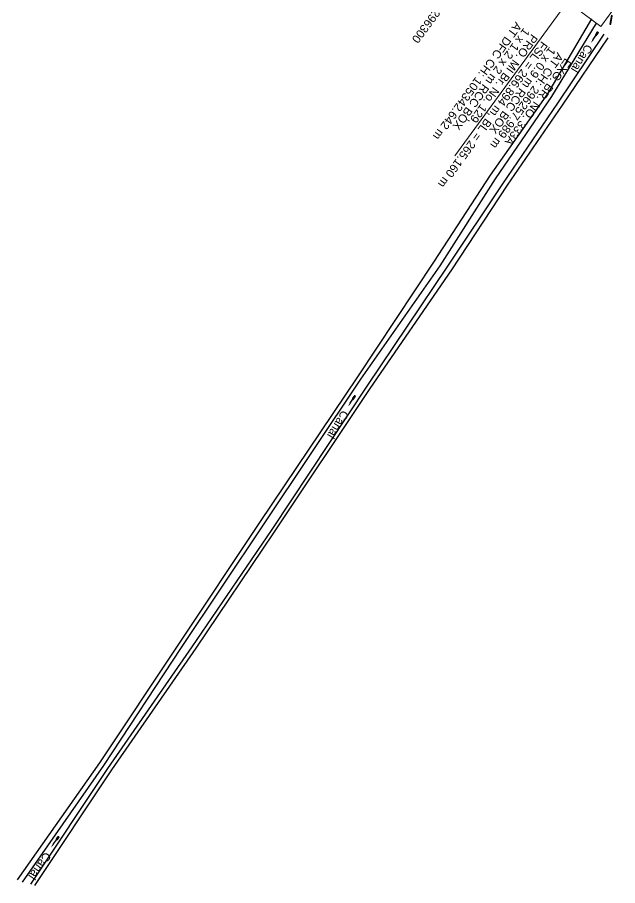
# Model space of a CAD drawing. Header units: metres. Extents: x 644418 to 1306172, y 3366650 to 6747308.
# Drawn here: x 647623.6 to 647805, y 3377303.7 to 3377566.2 of the extents above; entities that cross this region are included whole.
import ezdxf

# ---------------------------------------------------------------- set-up
doc = ezdxf.new("R2010")
doc.units = ezdxf.units.M
doc.header["$MEASUREMENT"] = 0
doc.layers.add('BRIDGE DETAILS PLAN', color=7, linetype='Continuous', lineweight=0)
doc.layers.add('Existing Chainage', color=7, linetype='Continuous', lineweight=0)
for name, color, linetype in [('CANAL_BOTTOM', 5, 'Continuous'), ('CANAL_TOP', 5, 'Continuous'), ('RETAINING_WALL', 142, 'Continuous'), ('River Text', 5, 'Continuous'), ('TOPO_TEXT', 251, 'Continuous')]:
    doc.layers.add(name, color=color, linetype=linetype)
doc.styles.get("Standard").update_dxf_attribs({"font": 'arial.ttf'})
doc.styles.add('Style-Arial', font='arial.ttf')

# ---------------------------------------------------------------- blocks, each defined once
blk = doc.blocks.new('River A')
at = {"layer": 'River Text'}
for p, q in [((0, 0), (-3.6, 7.5, -1499.5)), ((0.1, 6), (-3.5, 13.6, -1499.5)), ((0.1, 3.3), (-3.5, 10.8, -1499.5)), ((0.2, 9.9), (-3.4, 17.4, -1499.5)), ((0.3, 12.9), (-3.3, 20.5, -1499.5)), ((0.4, 16.4), (-3.2, 24, -1499.5)), ((0.5, 20.3), (-3.1, 27.8, -1499.5)), ((0.5, 22.3), (0, 0)), ((0, 0), (4, 7.4, -1499.5)), ((0.1, 6), (4.1, 13.4, -1499.5)), ((0.1, 3.3), (4.1, 10.7, -1499.5)), ((0.2, 9.9), (4.2, 17.2, -1499.5)), ((0.3, 12.9), (4.3, 20.3, -1499.5)), ((0.4, 16.4), (4.4, 23.8, -1499.5)), ((0.5, 20.3), (4.5, 27.7, -1499.5))]:
    blk.add_line(p, q, dxfattribs=at)
blk.add_lwpolyline([(-0.7, -27.7), (0.5, 22.3)], dxfattribs=at)
blk.add_solid([(3.5, -27.8), (-1.3, -52.7), (-4.8, -27.6)], dxfattribs=at)

msp = doc.modelspace()

# ---------------------------------------------------------------- linework, layer by layer
at = {"layer": 'BRIDGE DETAILS PLAN', "color": 7, "linetype": 'Continuous', "lineweight": 0, "flags": 128}
msp.add_lwpolyline([(647804.961, 3377570.3171), (647799.9223, 3377563.4399), (647789.7993, 3377570.8566), (647755.7365, 3377524.3648)], dxfattribs=at)
at = {"layer": 'CANAL_BOTTOM', "linetype": 'Continuous'}
for points in [[(647798.466, 3377564.467, 265.664), (647785.021, 3377542.322, 266.361), (647767.988, 3377517.37, 266.409), (647751.235, 3377491.045, 266.366), (647727.212, 3377456.868, 266.678), (647697.824, 3377412.831, 266.572), (647673.052, 3377375.763, 266.406), (647649.638, 3377340.038, 266.215), (647625.061, 3377304.754, 266.288)], [(647627.68, 3377304.145, 266.125), (647650.915, 3377339.109, 266.123), (647676.412, 3377375.948, 266.2), (647700.604, 3377411.343, 266.307), (647729.261, 3377454.702, 266.348), (647753.62, 3377491.009, 266.341), (647770.316, 3377515.891, 266.23), (647786.894, 3377540.239, 266.152), (647800.862, 3377561.109, 265.834)]]:
    msp.add_polyline3d(points, dxfattribs=at)
at = {"layer": 'CANAL_TOP', "linetype": 'Continuous'}
for points in [[(647623.561, 3377305.486, 267.23), (647648.485, 3377340.81, 266.844), (647672.181, 3377376.421, 266.872), (647696.784, 3377413.535, 266.848), (647726.402, 3377457.552, 266.976), (647749.426, 3377492.203, 266.963), (647766.548, 3377518.534, 266.969), (647783.835, 3377543.034, 267.187), (647797.135, 3377565.788, 267.912)], [(647802.018, 3377560.051, 267.505), (647788.184, 3377539.652, 267.063), (647771.579, 3377515.433, 267.131), (647754.739, 3377489.902, 267.327), (647730.072, 3377453.981, 267.034), (647700.937, 3377410.427, 267.196), (647677.502, 3377375.538, 266.939), (647652.005, 3377338.699, 266.862), (647628.77, 3377303.735, 266.864)]]:
    msp.add_polyline3d(points, dxfattribs=at)
at = {"layer": 'RETAINING_WALL', "linetype": 'Continuous'}
msp.add_polyline3d([(647802.611, 3377564.186, 266.773), (647802.858, 3377564.11, 266.875), (647803.359, 3377566.613, 267.776), (647803.07, 3377566.843, 267.776)], close=True, dxfattribs=at)

# ---------------------------------------------------------------- block references
at = {"layer": 'River Text', "xscale": 0.05, "yscale": 0.05, "zscale": 0.05}
for p, rotation in [((647798.3214, 3377560.6436, 32.8906), 328.1121933035175), ((647724.9169, 3377450.7237, 32.8906), 328.1121933035175), ((647635.2969, 3377317.4872, 32.8906), 325.8446197210965)]:
    msp.add_blockref('River A', p, dxfattribs=dict(at, rotation=rotation))

# ---------------------------------------------------------------- texts
at = {"layer": 'BRIDGE DETAILS PLAN', "color": 10}
for s, p in [('AT DFC CH: 105342.642 m', (647774.1834, 3377565.0153)), ('1 x 1.2 x 2 m RCC BOX', (647776.6246, 3377563.2067)), ('PRO. MI Br. No. 129,', (647778.9869, 3377561.3587))]:
    msp.add_text(s, height=2.5, rotation=234, dxfattribs=at).set_placement(p)
at = {"layer": 'BRIDGE DETAILS PLAN'}
for s, p in [('FSL = 266.894 m, BL = 265.160 m', (647782.0024, 3377559.185)), ('1 x 0.9 m RCC BOX ', (647784.3913, 3377557.4643)), ('AT CH: 296257.989 m', (647786.7411, 3377555.7826)), ('EXG. BR. NO. 333A', (647789.1814, 3377554.0522))]:
    msp.add_text(s, height=2.5, rotation=234, dxfattribs=at).set_placement(p)
at = {"layer": 'Existing Chainage', "color": 0, "linetype": 'Continuous', "lineweight": 0, "insert": (647743.6003, 3377558.8648), "char_height": 2.5, "attachment_point": 6, "rotation": 233.452484, "line_spacing_factor": 0.6, "style": 'Style-Arial'}
msp.add_mtext('CH: 296300', dxfattribs=at)
at = {"layer": 'TOPO_TEXT', "color": 5}
for rotation, p in [(238.736606, (647795.441, 3377558.273)), (238.736606, (647721.7596, 3377447.6379)), (235.140936, (647631.9363, 3377314.1087))]:
    msp.add_text('Canal', height=2.5, rotation=rotation, dxfattribs=at).set_placement(p)

doc.saveas('drawing.dxf')
